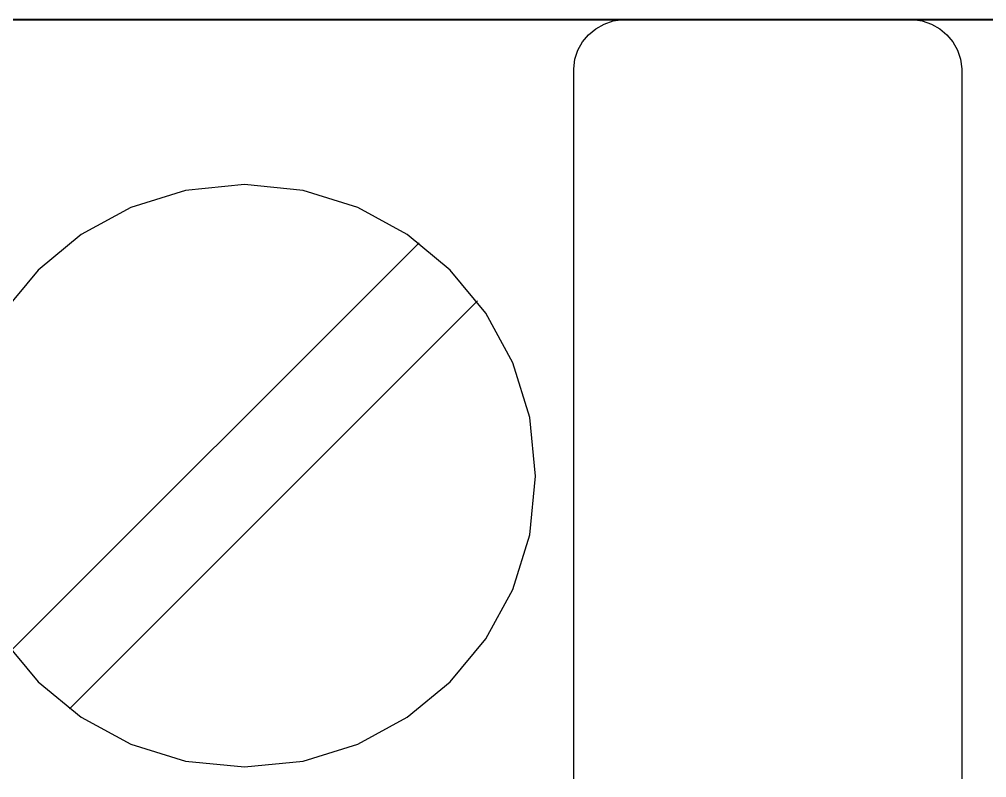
# Model space of a CAD drawing. Extents: x 1 to 47.7, y 0.2 to 35.
# Drawn here: x 30.341 to 30.897, y 9.75 to 10.185 of the extents above; entities that cross this region are included whole.
import ezdxf

# ---------------------------------------------------------------- set-up
doc = ezdxf.new("R2010")
doc.units = 0
doc.header["$MEASUREMENT"] = 0
for name, color, linetype in [('7_1__EMPTY_IO_BOARD_POSITI', 7, 'CONTINUOUS'), ('7_2___8__INDEPENDENT_INPUT', 7, 'CONTINUOUS'), ('7_3___8__OPTOISO_INDEPENDE', 7, 'CONTINUOUS'), ('7_4___24__OPTOISO_INDEPEND', 7, 'CONTINUOUS'), ('7_5___8__INDEPENDENT_INPUT', 7, 'CONTINUOUS'), ('7_6____8__INDEPENDENT_INPU', 7, 'CONTINUOUS'), ('7_7____8__OPTOISO_INDEPEND', 7, 'CONTINUOUS'), ('7_8____8__OPTOISO_INDEPEND', 7, 'CONTINUOUS')]:
    doc.layers.add(name, color=color, linetype=linetype)

msp = doc.modelspace()

# ---------------------------------------------------------------- linework, layer by layer
at = {"layer": '7_1__EMPTY_IO_BOARD_POSITI'}
msp.add_lwpolyline([(30.29787, 10.1852), (30.3852, 10.1852), (30.4703, 10.1852), (30.55302, 10.1852), (30.63319, 10.1852), (30.71067, 10.1852), (30.7853, 10.1852), (30.85694, 10.1852), (30.92541, 10.1852)], dxfattribs=at)
at = {"layer": '7_2___8__INDEPENDENT_INPUT'}
for points in [[(30.90026, 10.18526), (30.80117, 10.18526), (30.69584, 10.18526), (30.58472, 10.18526), (30.46826, 10.18526), (30.3469, 10.18526), (30.22109, 10.18526)], [(30.65953, 9.7491), (30.65953, 9.78134), (30.65953, 9.83543), (30.65953, 9.9031), (30.65953, 9.97609), (30.65953, 10.04612), (30.65953, 10.10493), (30.65953, 10.14426), (30.65954, 10.15701), (30.66024, 10.16257), (30.66197, 10.16776), (30.6646, 10.17247), (30.66805, 10.1766), (30.6722, 10.18006), (30.67695, 10.18275), (30.68221, 10.18455), (30.68786, 10.18539), (30.69284, 10.18543), (30.707, 10.18543), (30.72932, 10.18543), (30.75654, 10.18543), (30.78538, 10.18543), (30.8126, 10.18543), (30.83492, 10.18543), (30.84908, 10.18543), (30.85406, 10.18539), (30.85971, 10.18455), (30.86496, 10.18275), (30.86972, 10.18006), (30.87387, 10.1766), (30.87731, 10.17247), (30.87994, 10.16776), (30.88166, 10.16257), (30.88236, 10.15701), (30.88238, 10.14426), (30.88238, 10.10493), (30.88238, 10.04612), (30.88238, 9.97609), (30.88238, 9.9031), (30.88238, 9.83543), (30.88238, 9.78134), (30.88238, 9.7491)], [(30.33159, 9.82963), (30.35203, 9.80491), (30.3768, 9.78451), (30.40525, 9.76911), (30.43668, 9.75938), (30.47043, 9.75599), (30.50413, 9.75938), (30.53552, 9.76911), (30.56393, 9.78451), (30.58869, 9.80491), (30.60912, 9.82963), (30.62454, 9.85801), (30.63429, 9.88938), (30.63769, 9.92306), (30.63429, 9.95677), (30.62454, 9.98818), (30.60912, 10.01662), (30.58869, 10.04142), (30.56393, 10.06188), (30.53552, 10.07734), (30.50413, 10.08711), (30.47043, 10.09052), (30.43668, 10.08711), (30.40525, 10.07734), (30.3768, 10.06188), (30.35203, 10.04142), (30.33159, 10.01662)], [(30.33659, 9.82283), (30.57085, 10.0571)], [(30.37001, 9.78941), (30.60427, 10.02368)]]:
    msp.add_lwpolyline(points, dxfattribs=at)
at = {"layer": '7_3___8__OPTOISO_INDEPENDE'}
for points in [[(30.90026, 10.18526), (30.80117, 10.18526), (30.69584, 10.18526), (30.58472, 10.18526), (30.46826, 10.18526), (30.3469, 10.18526), (30.22109, 10.18526)], [(30.65953, 9.7491), (30.65953, 9.78134), (30.65953, 9.83543), (30.65953, 9.9031), (30.65953, 9.97609), (30.65953, 10.04612), (30.65953, 10.10493), (30.65953, 10.14426), (30.65954, 10.15701), (30.66024, 10.16257), (30.66197, 10.16776), (30.6646, 10.17247), (30.66805, 10.1766), (30.6722, 10.18006), (30.67695, 10.18275), (30.68221, 10.18455), (30.68786, 10.18539), (30.69284, 10.18543), (30.707, 10.18543), (30.72932, 10.18543), (30.75654, 10.18543), (30.78538, 10.18543), (30.8126, 10.18543), (30.83492, 10.18543), (30.84908, 10.18543), (30.85406, 10.18539), (30.85971, 10.18455), (30.86496, 10.18275), (30.86972, 10.18006), (30.87387, 10.1766), (30.87731, 10.17247), (30.87994, 10.16776), (30.88166, 10.16257), (30.88236, 10.15701), (30.88238, 10.14426), (30.88238, 10.10493), (30.88238, 10.04612), (30.88238, 9.97609), (30.88238, 9.9031), (30.88238, 9.83543), (30.88238, 9.78134), (30.88238, 9.7491)], [(30.33159, 9.82963), (30.35203, 9.80491), (30.3768, 9.78451), (30.40525, 9.76911), (30.43668, 9.75938), (30.47043, 9.75599), (30.50413, 9.75938), (30.53552, 9.76911), (30.56393, 9.78451), (30.58869, 9.80491), (30.60912, 9.82963), (30.62454, 9.85801), (30.63429, 9.88938), (30.63769, 9.92306), (30.63429, 9.95677), (30.62454, 9.98818), (30.60912, 10.01662), (30.58869, 10.04142), (30.56393, 10.06188), (30.53552, 10.07734), (30.50413, 10.08711), (30.47043, 10.09052), (30.43668, 10.08711), (30.40525, 10.07734), (30.3768, 10.06188), (30.35203, 10.04142), (30.33159, 10.01662)], [(30.33659, 9.82283), (30.57085, 10.0571)], [(30.37001, 9.78941), (30.60427, 10.02368)]]:
    msp.add_lwpolyline(points, dxfattribs=at)
at = {"layer": '7_4___24__OPTOISO_INDEPEND'}
for points in [[(30.90026, 10.18526), (30.80117, 10.18526), (30.69584, 10.18526), (30.58472, 10.18526), (30.46826, 10.18526), (30.3469, 10.18526), (30.22109, 10.18526)], [(30.65953, 9.7491), (30.65953, 9.78134), (30.65953, 9.83543), (30.65953, 9.9031), (30.65953, 9.97609), (30.65953, 10.04612), (30.65953, 10.10493), (30.65953, 10.14426), (30.65954, 10.15701), (30.66024, 10.16257), (30.66197, 10.16776), (30.6646, 10.17247), (30.66805, 10.1766), (30.6722, 10.18006), (30.67695, 10.18275), (30.68221, 10.18455), (30.68786, 10.18539), (30.69284, 10.18543), (30.707, 10.18543), (30.72932, 10.18543), (30.75654, 10.18543), (30.78538, 10.18543), (30.8126, 10.18543), (30.83492, 10.18543), (30.84908, 10.18543), (30.85406, 10.18539), (30.85971, 10.18455), (30.86496, 10.18275), (30.86972, 10.18006), (30.87387, 10.1766), (30.87731, 10.17247), (30.87994, 10.16776), (30.88166, 10.16257), (30.88236, 10.15701), (30.88238, 10.14426), (30.88238, 10.10493), (30.88238, 10.04612), (30.88238, 9.97609), (30.88238, 9.9031), (30.88238, 9.83543), (30.88238, 9.78134), (30.88238, 9.7491)], [(30.33159, 9.82963), (30.35203, 9.80491), (30.3768, 9.78451), (30.40525, 9.76911), (30.43668, 9.75938), (30.47043, 9.75599), (30.50413, 9.75938), (30.53552, 9.76911), (30.56393, 9.78451), (30.58869, 9.80491), (30.60912, 9.82963), (30.62454, 9.85801), (30.63429, 9.88938), (30.63769, 9.92306), (30.63429, 9.95677), (30.62454, 9.98818), (30.60912, 10.01662), (30.58869, 10.04142), (30.56393, 10.06188), (30.53552, 10.07734), (30.50413, 10.08711), (30.47043, 10.09052), (30.43668, 10.08711), (30.40525, 10.07734), (30.3768, 10.06188), (30.35203, 10.04142), (30.33159, 10.01662)], [(30.33659, 9.82283), (30.57085, 10.0571)], [(30.37001, 9.78941), (30.60427, 10.02368)]]:
    msp.add_lwpolyline(points, dxfattribs=at)
at = {"layer": '7_5___8__INDEPENDENT_INPUT'}
for points in [[(30.90026, 10.18526), (30.80117, 10.18526), (30.69584, 10.18526), (30.58472, 10.18526), (30.46826, 10.18526), (30.3469, 10.18526), (30.22109, 10.18526)], [(30.65953, 9.7491), (30.65953, 9.78134), (30.65953, 9.83543), (30.65953, 9.9031), (30.65953, 9.97609), (30.65953, 10.04612), (30.65953, 10.10493), (30.65953, 10.14426), (30.65954, 10.15701), (30.66024, 10.16257), (30.66197, 10.16776), (30.6646, 10.17247), (30.66805, 10.1766), (30.6722, 10.18006), (30.67695, 10.18275), (30.68221, 10.18455), (30.68786, 10.18539), (30.69284, 10.18543), (30.707, 10.18543), (30.72932, 10.18543), (30.75654, 10.18543), (30.78538, 10.18543), (30.8126, 10.18543), (30.83492, 10.18543), (30.84908, 10.18543), (30.85406, 10.18539), (30.85971, 10.18455), (30.86496, 10.18275), (30.86972, 10.18006), (30.87387, 10.1766), (30.87731, 10.17247), (30.87994, 10.16776), (30.88166, 10.16257), (30.88236, 10.15701), (30.88238, 10.14426), (30.88238, 10.10493), (30.88238, 10.04612), (30.88238, 9.97609), (30.88238, 9.9031), (30.88238, 9.83543), (30.88238, 9.78134), (30.88238, 9.7491)], [(30.33159, 9.82963), (30.35203, 9.80491), (30.3768, 9.78451), (30.40525, 9.76911), (30.43668, 9.75938), (30.47043, 9.75599), (30.50413, 9.75938), (30.53552, 9.76911), (30.56393, 9.78451), (30.58869, 9.80491), (30.60912, 9.82963), (30.62454, 9.85801), (30.63429, 9.88938), (30.63769, 9.92306), (30.63429, 9.95677), (30.62454, 9.98818), (30.60912, 10.01662), (30.58869, 10.04142), (30.56393, 10.06188), (30.53552, 10.07734), (30.50413, 10.08711), (30.47043, 10.09052), (30.43668, 10.08711), (30.40525, 10.07734), (30.3768, 10.06188), (30.35203, 10.04142), (30.33159, 10.01662)], [(30.33659, 9.82283), (30.57085, 10.0571)], [(30.37001, 9.78941), (30.60427, 10.02368)]]:
    msp.add_lwpolyline(points, dxfattribs=at)
at = {"layer": '7_6____8__INDEPENDENT_INPU'}
for points in [[(30.90026, 10.18526), (30.80117, 10.18526), (30.69584, 10.18526), (30.58472, 10.18526), (30.46826, 10.18526), (30.3469, 10.18526), (30.22109, 10.18526)], [(30.65953, 9.7491), (30.65953, 9.78134), (30.65953, 9.83543), (30.65953, 9.9031), (30.65953, 9.97609), (30.65953, 10.04612), (30.65953, 10.10493), (30.65953, 10.14426), (30.65954, 10.15701), (30.66024, 10.16257), (30.66197, 10.16776), (30.6646, 10.17247), (30.66805, 10.1766), (30.6722, 10.18006), (30.67695, 10.18275), (30.68221, 10.18455), (30.68786, 10.18539), (30.69284, 10.18543), (30.707, 10.18543), (30.72932, 10.18543), (30.75654, 10.18543), (30.78538, 10.18543), (30.8126, 10.18543), (30.83492, 10.18543), (30.84908, 10.18543), (30.85406, 10.18539), (30.85971, 10.18455), (30.86496, 10.18275), (30.86972, 10.18006), (30.87387, 10.1766), (30.87731, 10.17247), (30.87994, 10.16776), (30.88166, 10.16257), (30.88236, 10.15701), (30.88238, 10.14426), (30.88238, 10.10493), (30.88238, 10.04612), (30.88238, 9.97609), (30.88238, 9.9031), (30.88238, 9.83543), (30.88238, 9.78134), (30.88238, 9.7491)], [(30.33159, 9.82963), (30.35203, 9.80491), (30.3768, 9.78451), (30.40525, 9.76911), (30.43668, 9.75938), (30.47043, 9.75599), (30.50413, 9.75938), (30.53552, 9.76911), (30.56393, 9.78451), (30.58869, 9.80491), (30.60912, 9.82963), (30.62454, 9.85801), (30.63429, 9.88938), (30.63769, 9.92306), (30.63429, 9.95677), (30.62454, 9.98818), (30.60912, 10.01662), (30.58869, 10.04142), (30.56393, 10.06188), (30.53552, 10.07734), (30.50413, 10.08711), (30.47043, 10.09052), (30.43668, 10.08711), (30.40525, 10.07734), (30.3768, 10.06188), (30.35203, 10.04142), (30.33159, 10.01662)], [(30.33659, 9.82283), (30.57085, 10.0571)], [(30.37001, 9.78941), (30.60427, 10.02368)]]:
    msp.add_lwpolyline(points, dxfattribs=at)
at = {"layer": '7_7____8__OPTOISO_INDEPEND'}
for points in [[(30.90026, 10.18526), (30.80117, 10.18526), (30.69584, 10.18526), (30.58472, 10.18526), (30.46826, 10.18526), (30.3469, 10.18526), (30.22109, 10.18526)], [(30.65953, 9.7491), (30.65953, 9.78134), (30.65953, 9.83543), (30.65953, 9.9031), (30.65953, 9.97609), (30.65953, 10.04612), (30.65953, 10.10493), (30.65953, 10.14426), (30.65954, 10.15701), (30.66024, 10.16257), (30.66197, 10.16776), (30.6646, 10.17247), (30.66805, 10.1766), (30.6722, 10.18006), (30.67695, 10.18275), (30.68221, 10.18455), (30.68786, 10.18539), (30.69284, 10.18543), (30.707, 10.18543), (30.72932, 10.18543), (30.75654, 10.18543), (30.78538, 10.18543), (30.8126, 10.18543), (30.83492, 10.18543), (30.84908, 10.18543), (30.85406, 10.18539), (30.85971, 10.18455), (30.86496, 10.18275), (30.86972, 10.18006), (30.87387, 10.1766), (30.87731, 10.17247), (30.87994, 10.16776), (30.88166, 10.16257), (30.88236, 10.15701), (30.88238, 10.14426), (30.88238, 10.10493), (30.88238, 10.04612), (30.88238, 9.97609), (30.88238, 9.9031), (30.88238, 9.83543), (30.88238, 9.78134), (30.88238, 9.7491)], [(30.33159, 9.82963), (30.35203, 9.80491), (30.3768, 9.78451), (30.40525, 9.76911), (30.43668, 9.75938), (30.47043, 9.75599), (30.50413, 9.75938), (30.53552, 9.76911), (30.56393, 9.78451), (30.58869, 9.80491), (30.60912, 9.82963), (30.62454, 9.85801), (30.63429, 9.88938), (30.63769, 9.92306), (30.63429, 9.95677), (30.62454, 9.98818), (30.60912, 10.01662), (30.58869, 10.04142), (30.56393, 10.06188), (30.53552, 10.07734), (30.50413, 10.08711), (30.47043, 10.09052), (30.43668, 10.08711), (30.40525, 10.07734), (30.3768, 10.06188), (30.35203, 10.04142), (30.33159, 10.01662)], [(30.33659, 9.82283), (30.57085, 10.0571)], [(30.37001, 9.78941), (30.60427, 10.02368)]]:
    msp.add_lwpolyline(points, dxfattribs=at)
at = {"layer": '7_8____8__OPTOISO_INDEPEND'}
for points in [[(30.90026, 10.18526), (30.80117, 10.18526), (30.69584, 10.18526), (30.58472, 10.18526), (30.46826, 10.18526), (30.3469, 10.18526), (30.22109, 10.18526)], [(30.65953, 9.7491), (30.65953, 9.78134), (30.65953, 9.83543), (30.65953, 9.9031), (30.65953, 9.97609), (30.65953, 10.04612), (30.65953, 10.10493), (30.65953, 10.14426), (30.65954, 10.15701), (30.66024, 10.16257), (30.66197, 10.16776), (30.6646, 10.17247), (30.66805, 10.1766), (30.6722, 10.18006), (30.67695, 10.18275), (30.68221, 10.18455), (30.68786, 10.18539), (30.69284, 10.18543), (30.707, 10.18543), (30.72932, 10.18543), (30.75654, 10.18543), (30.78538, 10.18543), (30.8126, 10.18543), (30.83492, 10.18543), (30.84908, 10.18543), (30.85406, 10.18539), (30.85971, 10.18455), (30.86496, 10.18275), (30.86972, 10.18006), (30.87387, 10.1766), (30.87731, 10.17247), (30.87994, 10.16776), (30.88166, 10.16257), (30.88236, 10.15701), (30.88238, 10.14426), (30.88238, 10.10493), (30.88238, 10.04612), (30.88238, 9.97609), (30.88238, 9.9031), (30.88238, 9.83543), (30.88238, 9.78134), (30.88238, 9.7491)], [(30.33159, 9.82963), (30.35203, 9.80491), (30.3768, 9.78451), (30.40525, 9.76911), (30.43668, 9.75938), (30.47043, 9.75599), (30.50413, 9.75938), (30.53552, 9.76911), (30.56393, 9.78451), (30.58869, 9.80491), (30.60912, 9.82963), (30.62454, 9.85801), (30.63429, 9.88938), (30.63769, 9.92306), (30.63429, 9.95677), (30.62454, 9.98818), (30.60912, 10.01662), (30.58869, 10.04142), (30.56393, 10.06188), (30.53552, 10.07734), (30.50413, 10.08711), (30.47043, 10.09052), (30.43668, 10.08711), (30.40525, 10.07734), (30.3768, 10.06188), (30.35203, 10.04142), (30.33159, 10.01662)], [(30.33659, 9.82283), (30.57085, 10.0571)], [(30.37001, 9.78941), (30.60427, 10.02368)]]:
    msp.add_lwpolyline(points, dxfattribs=at)

doc.saveas('drawing.dxf')
